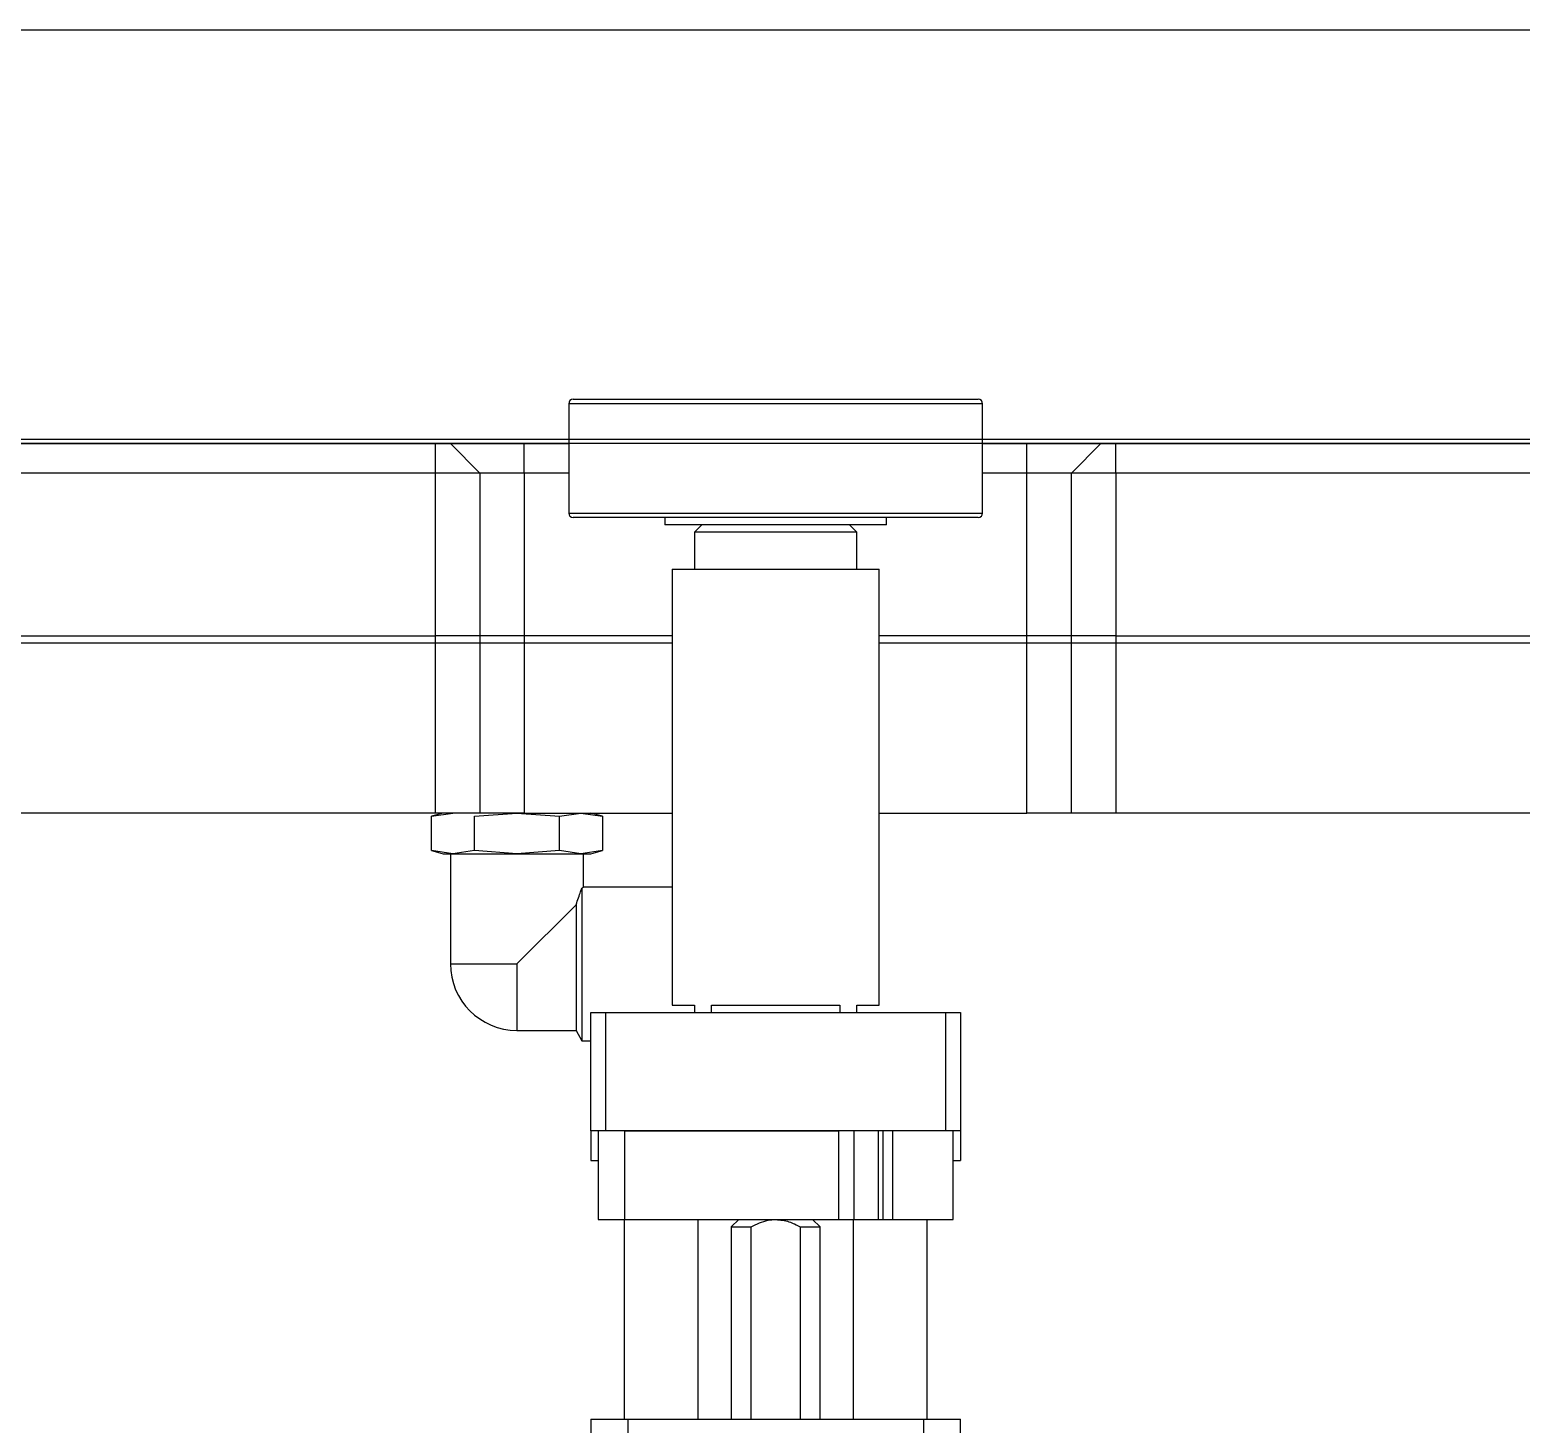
# Model space of a CAD drawing. Extents: x 500 to 100500, y -14500 to 21140.
# Drawn here: x 14292.8 to 14393.6, y -7054.4 to -6960 of the extents above; entities that cross this region are included whole.
import ezdxf

# ---------------------------------------------------------------- set-up
doc = ezdxf.new("R2010")
doc.units = 0
doc.layers.get('0').update_dxf_attribs({"linetype": 'CONTINUOUS'})
doc.layers.add('D', color=7, linetype='CONTINUOUS')
doc.layers.add('M06SMMF-001B', color=7, linetype='CONTINUOUS')

# ---------------------------------------------------------------- blocks, each defined once
blk = doc.blocks.new('KSKDKFK')
at = {"layer": 'M06SMMF-001B'}
blk.add_line((-18468.91, -26698.19, -63.77), (-15968.91, -26698.19, -63.77), dxfattribs=at)
blk = doc.blocks.new('SP F')
at = {"color": 3}
for p, q in [((15435.92, -97455.31), (15463.32, -97455.31)), ((15435.62, -97455.61), (15435.62, -97463.01)), ((15463.62, -97455.61), (15435.62, -97455.61)), ((15463.62, -97463.01), (15463.62, -97455.61)), ((15375.12, -97458.31), (15426.62, -97458.31)), ((15426.62, -97460.31), (15426.62, -97458.31)), ((15426.62, -97458.31), (15427.62, -97458.31)), ((15429.62, -97460.31), (15427.62, -97458.31)), ((15427.62, -97458.31), (15432.62, -97458.31)), ((15432.62, -97460.31), (15432.62, -97458.31)), ((15432.62, -97458.31), (15435.62, -97458.31)), ((15463.62, -97458.31), (15466.62, -97458.31)), ((15466.62, -97460.31), (15466.62, -97458.31)), ((15466.62, -97458.31), (15471.62, -97458.31)), ((15469.62, -97460.31), (15471.62, -97458.31)), ((15471.62, -97458.31), (15472.62, -97458.31)), ((15472.62, -97460.31), (15472.62, -97458.31)), ((15472.62, -97458.31), (15627.62, -97458.31)), ((15426.62, -97460.31), (15375.12, -97460.31)), ((15429.62, -97460.31), (15426.62, -97460.31)), ((15426.62, -97471.31), (15426.62, -97460.31)), ((15429.62, -97460.31), (15429.62, -97471.31)), ((15432.62, -97460.31), (15429.62, -97460.31)), ((15432.62, -97460.31), (15432.62, -97471.31)), ((15435.62, -97460.31), (15432.62, -97460.31)), ((15466.62, -97460.31), (15463.62, -97460.31)), ((15466.62, -97471.31), (15466.62, -97460.31)), ((15469.62, -97460.31), (15466.62, -97460.31)), ((15472.62, -97460.31), (15469.62, -97460.31)), ((15469.62, -97471.31), (15469.62, -97460.31)), ((15472.62, -97460.31), (15472.62, -97471.31)), ((15627.62, -97460.31), (15472.62, -97460.31)), ((15435.62, -97463.01), (15463.62, -97463.01)), ((15463.32, -97463.31), (15435.92, -97463.31)), ((15442.12, -97463.31), (15442.12, -97463.81)), ((15457.12, -97463.81), (15457.12, -97463.31)), ((15456.27, -97463.81), (15442.12, -97463.81)), ((15444.62, -97463.81), (15444.12, -97464.31)), ((15444.12, -97464.31), (15444.12, -97466.81)), ((15455.12, -97464.31), (15444.12, -97464.31)), ((15455.12, -97464.31), (15454.62, -97463.81)), ((15455.12, -97466.81), (15455.12, -97464.31)), ((15457.12, -97463.81), (15456.27, -97463.81)), ((15442.62, -97466.81), (15442.62, -97496.31)), ((15442.62, -97466.81), (15456.62, -97466.81)), ((15456.62, -97496.31), (15456.62, -97466.81)), ((15375.12, -97471.31), (15426.62, -97471.31)), ((15429.62, -97471.31), (15426.62, -97471.31)), ((15426.62, -97471.81), (15426.62, -97471.31)), ((15432.62, -97471.31), (15429.62, -97471.31)), ((15429.62, -97471.31), (15429.62, -97471.81)), ((15442.62, -97471.31), (15432.62, -97471.31)), ((15432.62, -97471.31), (15432.62, -97471.81)), ((15466.62, -97471.31), (15456.62, -97471.31)), ((15469.62, -97471.31), (15466.62, -97471.31)), ((15466.62, -97471.81), (15466.62, -97471.31)), ((15472.62, -97471.31), (15469.62, -97471.31)), ((15469.62, -97471.81), (15469.62, -97471.31)), ((15472.62, -97471.31), (15627.62, -97471.31)), ((15472.62, -97471.31), (15472.62, -97471.81)), ((15426.62, -97471.81), (15375.12, -97471.81)), ((15429.62, -97471.81), (15426.62, -97471.81)), ((15426.62, -97483.31), (15426.62, -97471.81)), ((15432.62, -97471.81), (15429.62, -97471.81)), ((15429.62, -97471.81), (15429.62, -97483.31)), ((15442.62, -97471.81), (15432.62, -97471.81)), ((15432.62, -97471.81), (15432.62, -97483.31)), ((15466.62, -97471.81), (15456.62, -97471.81)), ((15469.62, -97471.81), (15466.62, -97471.81)), ((15466.62, -97483.31), (15466.62, -97471.81)), ((15472.62, -97471.81), (15469.62, -97471.81)), ((15469.62, -97483.31), (15469.62, -97471.81)), ((15627.62, -97471.81), (15472.62, -97471.81)), ((15472.62, -97471.81), (15472.62, -97483.31)), ((15426.62, -97483.31), (15375.12, -97483.31)), ((15427.12, -97483.31), (15426.35, -97483.51)), ((15426.35, -97483.51), (15427.79, -97483.31)), ((15426.35, -97485.85), (15426.35, -97483.51)), ((15429.62, -97483.31), (15426.62, -97483.31)), ((15429.24, -97483.51), (15432.12, -97483.31)), ((15429.24, -97485.85), (15429.24, -97483.51)), ((15432.62, -97483.31), (15429.62, -97483.31)), ((15432.12, -97483.31), (15435.01, -97483.51)), ((15432.62, -97483.31), (15442.62, -97483.31)), ((15435.01, -97483.51), (15436.45, -97483.31)), ((15435.01, -97485.85), (15435.01, -97483.51)), ((15436.45, -97483.31), (15437.9, -97483.51)), ((15437.9, -97483.51), (15437.12, -97483.31)), ((15437.9, -97483.51), (15437.9, -97485.85)), ((15456.62, -97483.31), (15466.62, -97483.31)), ((15469.62, -97483.31), (15466.62, -97483.31)), ((15472.62, -97483.31), (15469.62, -97483.31)), ((15627.62, -97483.31), (15472.62, -97483.31)), ((15426.35, -97485.85), (15427.12, -97486.06)), ((15427.79, -97486.06), (15426.35, -97485.85)), ((15427.12, -97486.06), (15427.79, -97486.06)), ((15427.62, -97486.06), (15427.62, -97493.51)), ((15429.24, -97485.85), (15427.79, -97486.06)), ((15427.79, -97486.06), (15432.12, -97486.06)), ((15432.12, -97486.06), (15429.24, -97485.85)), ((15435.01, -97485.85), (15432.12, -97486.06)), ((15432.12, -97486.06), (15436.45, -97486.06)), ((15436.45, -97486.06), (15435.01, -97485.85)), ((15437.9, -97485.85), (15436.45, -97486.06)), ((15436.45, -97486.06), (15437.12, -97486.06)), ((15436.62, -97488.33), (15436.62, -97486.06)), ((15437.12, -97486.06), (15437.9, -97485.85)), ((15436.52, -97488.39), (15436.52, -97498.71)), ((15442.62, -97488.31), (15436.6, -97488.31)), ((15432.12, -97493.51), (15436.12, -97489.51)), ((15436.12, -97489.51), (15436.12, -97498.01)), ((15427.62, -97493.51), (15432.12, -97493.51)), ((15432.12, -97493.51), (15432.12, -97498.01)), ((15442.62, -97496.31), (15444.12, -97496.31)), ((15444.12, -97496.31), (15444.12, -97496.81)), ((15445.29, -97496.81), (15445.29, -97496.31)), ((15445.29, -97496.31), (15453.95, -97496.31)), ((15453.95, -97496.31), (15453.95, -97496.81)), ((15455.12, -97496.31), (15456.62, -97496.31)), ((15455.12, -97496.81), (15455.12, -97496.31)), ((15437.12, -97504.81), (15437.12, -97496.81)), ((15437.12, -97496.81), (15438.12, -97496.81)), ((15438.12, -97496.81), (15438.12, -97504.81)), ((15438.12, -97496.81), (15461.12, -97496.81)), ((15461.12, -97504.81), (15461.12, -97496.81)), ((15461.12, -97496.81), (15462.12, -97496.81)), ((15462.12, -97496.81), (15462.12, -97504.81)), ((15432.12, -97498.01), (15436.12, -97498.01)), ((15436.12, -97498.01), (15436.52, -97498.71)), ((15436.52, -97498.71), (15437.12, -97498.71)), ((15438.12, -97504.81), (15437.12, -97504.81)), ((15437.12, -97504.81), (15437.12, -97506.81)), ((15437.62, -97504.81), (15437.62, -97510.81)), ((15461.12, -97504.81), (15438.12, -97504.81)), ((15439.42, -97510.81), (15439.42, -97504.81)), ((15439.42, -97504.81), (15453.87, -97504.81)), ((15453.87, -97504.81), (15453.87, -97510.81)), ((15454.9, -97504.81), (15454.9, -97510.81)), ((15456.58, -97510.81), (15456.58, -97504.81)), ((15456.87, -97504.81), (15456.87, -97510.81)), ((15457.53, -97504.81), (15457.53, -97510.81)), ((15462.12, -97504.81), (15461.12, -97504.81)), ((15461.62, -97510.81), (15461.62, -97504.81)), ((15462.12, -97504.81), (15462.12, -97506.81)), ((15437.12, -97506.81), (15437.62, -97506.81)), ((15461.62, -97506.81), (15462.12, -97506.81)), ((15437.62, -97510.81), (15439.42, -97510.81)), ((15439.37, -97510.81), (15439.37, -97524.31)), ((15439.42, -97510.81), (15453.87, -97510.81)), ((15444.37, -97524.31), (15444.37, -97510.81)), ((15447.12, -97510.81), (15446.62, -97511.31)), ((15452.62, -97511.31), (15452.12, -97510.81)), ((15453.87, -97510.81), (15454.9, -97510.81)), ((15454.87, -97510.81), (15454.87, -97524.31)), ((15454.9, -97510.81), (15456.58, -97510.81)), ((15456.58, -97510.81), (15456.87, -97510.81)), ((15456.87, -97510.81), (15457.53, -97510.81)), ((15457.53, -97510.81), (15461.62, -97510.81)), ((15459.87, -97524.31), (15459.87, -97510.81)), ((15446.62, -97511.31), (15446.62, -97524.31)), ((15446.62, -97511.31), (15447.96, -97511.31)), ((15447.96, -97524.31), (15447.96, -97511.31)), ((15451.28, -97511.31), (15452.62, -97511.31)), ((15451.28, -97511.31), (15451.28, -97524.31)), ((15452.62, -97524.31), (15452.62, -97511.31)), ((15437.12, -97524.31), (15437.12, -97527.71)), ((15437.12, -97524.31), (15439.64, -97524.31)), ((15439.64, -97527.71), (15439.64, -97524.31)), ((15439.64, -97524.31), (15459.61, -97524.31)), ((15459.61, -97524.31), (15459.61, -97556.31)), ((15459.61, -97524.31), (15462.12, -97524.31)), ((15462.12, -97556.31), (15462.12, -97524.31))]:
    blk.add_line(p, q, dxfattribs=at)
for centre, radius, start, end in [((15435.92, -97455.61), 0.3, 90, 180), ((15463.32, -97455.61), 0.3, 0, 90), ((15435.92, -97463.01), 0.3, 180, 270), ((15463.32, -97463.01), 0.3, 270, 0), ((15432.12, -97493.51), 4.5, 180, 270)]:
    blk.add_arc(centre, radius, start, end, dxfattribs=at)
for points, knots in [([(15436.12, -97489.51), (15436.23, -97489.19), (15436.38, -97488.76), (15436.49, -97488.47), (15436.52, -97488.39)], [0, 0, 0, 0, 0.739147, 1, 1, 1, 1]), ([(15436.6, -97488.33), (15436.61, -97488.32), (15436.64, -97488.29), (15436.57, -97488.35), (15436.52, -97488.39)], [0, 0, 0, 0, 0.223631, 1, 1, 1, 1]), ([(15447.96, -97511.31), (15448.34, -97511.12), (15448.86, -97510.85), (15449.45, -97510.82), (15449.62, -97510.81)], [0, 0, 0, 0, 0.701105, 1, 1, 1, 1]), ([(15449.62, -97510.81), (15449.93, -97510.84), (15450.51, -97510.9), (15451.03, -97511.17), (15451.28, -97511.31)], [0, 0, 0, 0, 0.5207167, 1, 1, 1, 1])]:
    blk.add_open_spline(points, degree=3, knots=knots, dxfattribs=at)
blk = doc.blocks.new('glass 925')
at = {"color": 1, "elevation": -75.82}
blk.add_lwpolyline([(-6068.99, -93562.84), (-5143.99, -93562.84), (-5143.99, -93563.14), (-6068.99, -93563.14)], close=True, dxfattribs=at)

msp = doc.modelspace()

# ---------------------------------------------------------------- block references
at = {"color": 0}
for name, p in [('SP F', (-1106.4, 90470.27, -139.53)), ('glass 925', (19657.21, 86575.1, -63.71))]:
    msp.add_blockref(name, p, dxfattribs=at)
at = {"layer": 'D'}
msp.add_blockref('KSKDKFK', (30867.63, 19738.15, -55.27), dxfattribs=at)

doc.saveas('drawing.dxf')
